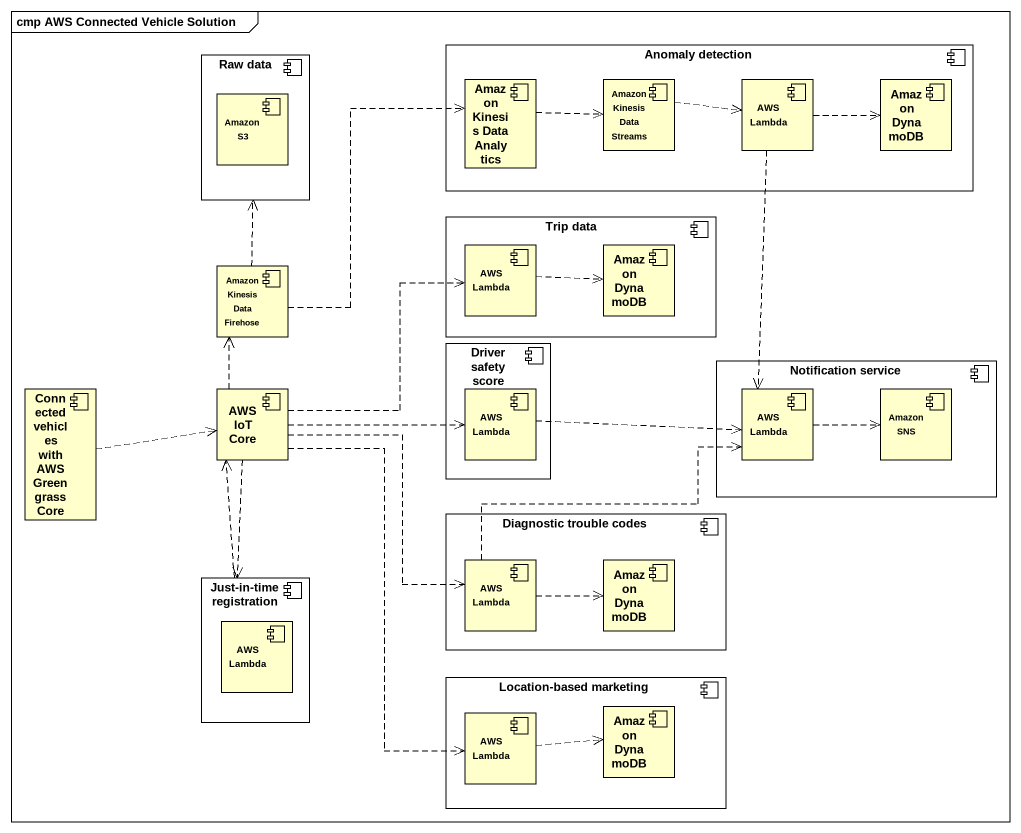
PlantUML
@startuml
mainframe cmp AWS Connected Vehicle Solution
component "Anomaly detection" as Anomaly_detection {
  component "Amazon Kinesis Data Analytics" as Amazon_Kinesis_Data
  component "Amazon Kinesis Data Streams" as Amazon_Kinesis_Data_Streams
  component "AWS Lambda" as AWS_Lambda
  component "Amazon DynamoDB" as Amazon_DynamoDB
}
component "Raw data" as Raw_data {
  component "Amazon S3" as Amazon_S3
}
component "Trip data" as Trip_data {
  component "AWS Lambda" as AWS_Lambda_2
  component "Amazon DynamoDB" as Amazon_DynamoDB_2
}
component "Amazon Kinesis Data Firehose" as Amazon_Kinesis_Data_Firehose
component "Driver safety score" as Driver_safety_score {
  component "AWS Lambda" as AWS_Lambda_3
}
component "Connected vehicles with AWS Greengrass Core" as Connected_vehicles_with_AWS
component "AWS IoT Core" as AWS_IoT_Core
component "Notification service" as Notification_service {
  component "AWS Lambda" as AWS_Lambda_4
  component "Amazon SNS" as Amazon_SNS
}
component "Diagnostic trouble codes" as Diagnostic_trouble_codes {
  component "AWS Lambda" as AWS_Lambda_5
  component "Amazon DynamoDB" as Amazon_DynamoDB_3
}
component "Just-in-time registration" as Just_in_time_registration {
  component "AWS Lambda" as AWS_Lambda_6
}
component "Location-based marketing" as Location_based_marketing {
  component "AWS Lambda" as AWS_Lambda_7
  component "Amazon DynamoDB" as Amazon_DynamoDB_4
}
Amazon_Kinesis_Data .right.> Amazon_Kinesis_Data_Streams
Amazon_Kinesis_Data_Streams .right.> AWS_Lambda
AWS_Lambda .right.> Amazon_DynamoDB
AWS_Lambda ..> AWS_Lambda_4
AWS_Lambda_2 .right.> Amazon_DynamoDB_2
Amazon_Kinesis_Data_Firehose .up.> Raw_data
Amazon_Kinesis_Data_Firehose .up.> Amazon_Kinesis_Data
Connected_vehicles_with_AWS .right.> AWS_IoT_Core
AWS_IoT_Core .right.> AWS_Lambda_2
AWS_IoT_Core .up.> Amazon_Kinesis_Data_Firehose
AWS_IoT_Core .right.> AWS_Lambda_3
AWS_IoT_Core ..> Just_in_time_registration
AWS_IoT_Core ..> AWS_Lambda_5
AWS_IoT_Core ..> AWS_Lambda_7
AWS_Lambda_3 .right.> AWS_Lambda_4
AWS_Lambda_4 .right.> Amazon_SNS
Just_in_time_registration .up.> AWS_IoT_Core
AWS_Lambda_5 .up.> AWS_Lambda_4
AWS_Lambda_5 .right.> Amazon_DynamoDB_3
AWS_Lambda_7 .right.> Amazon_DynamoDB_4
@enduml
